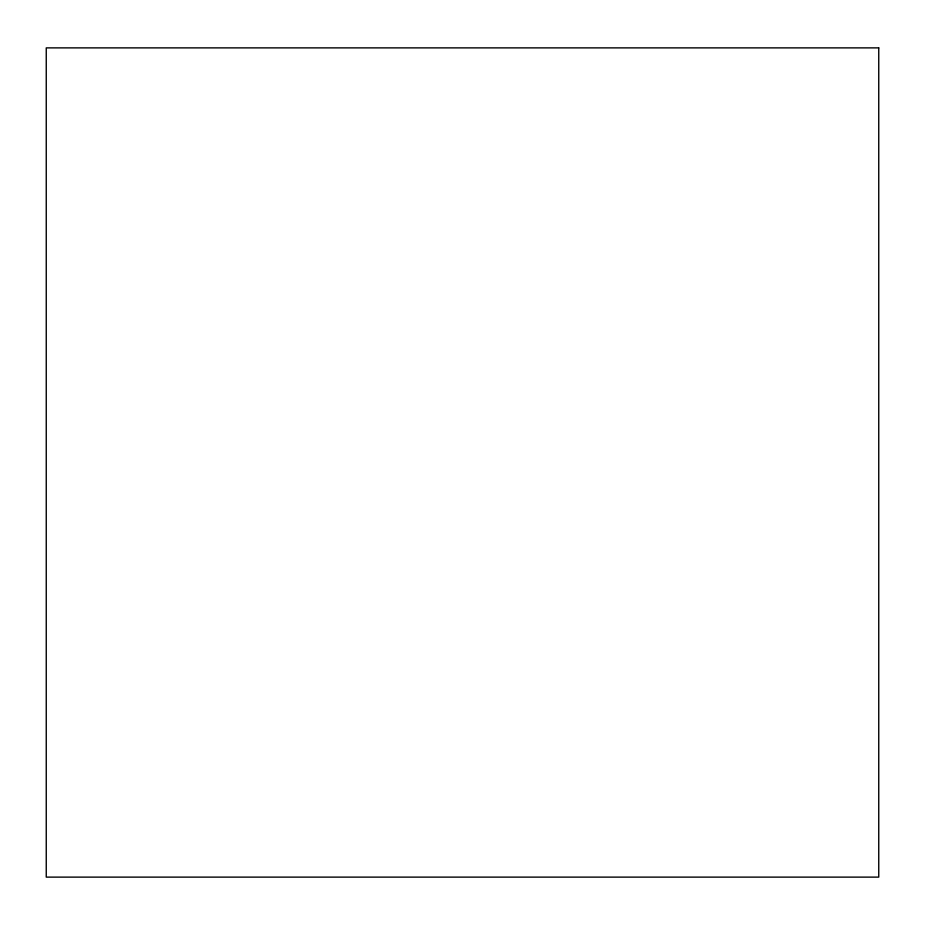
<?xml version="1.0" encoding="UTF-8"?>
<svg xmlns="http://www.w3.org/2000/svg" width="925" height="925" viewBox="0 0 925 925"><rect width="100%" height="100%" fill="white"/><g stroke="black" fill="none" stroke-linecap="round" stroke-linejoin="round"><path stroke-width="1.39" d="M878.75 47.88L46.25 47.88L46.25 877.12L878.75 877.12L878.75 47.88"/></g></svg>
